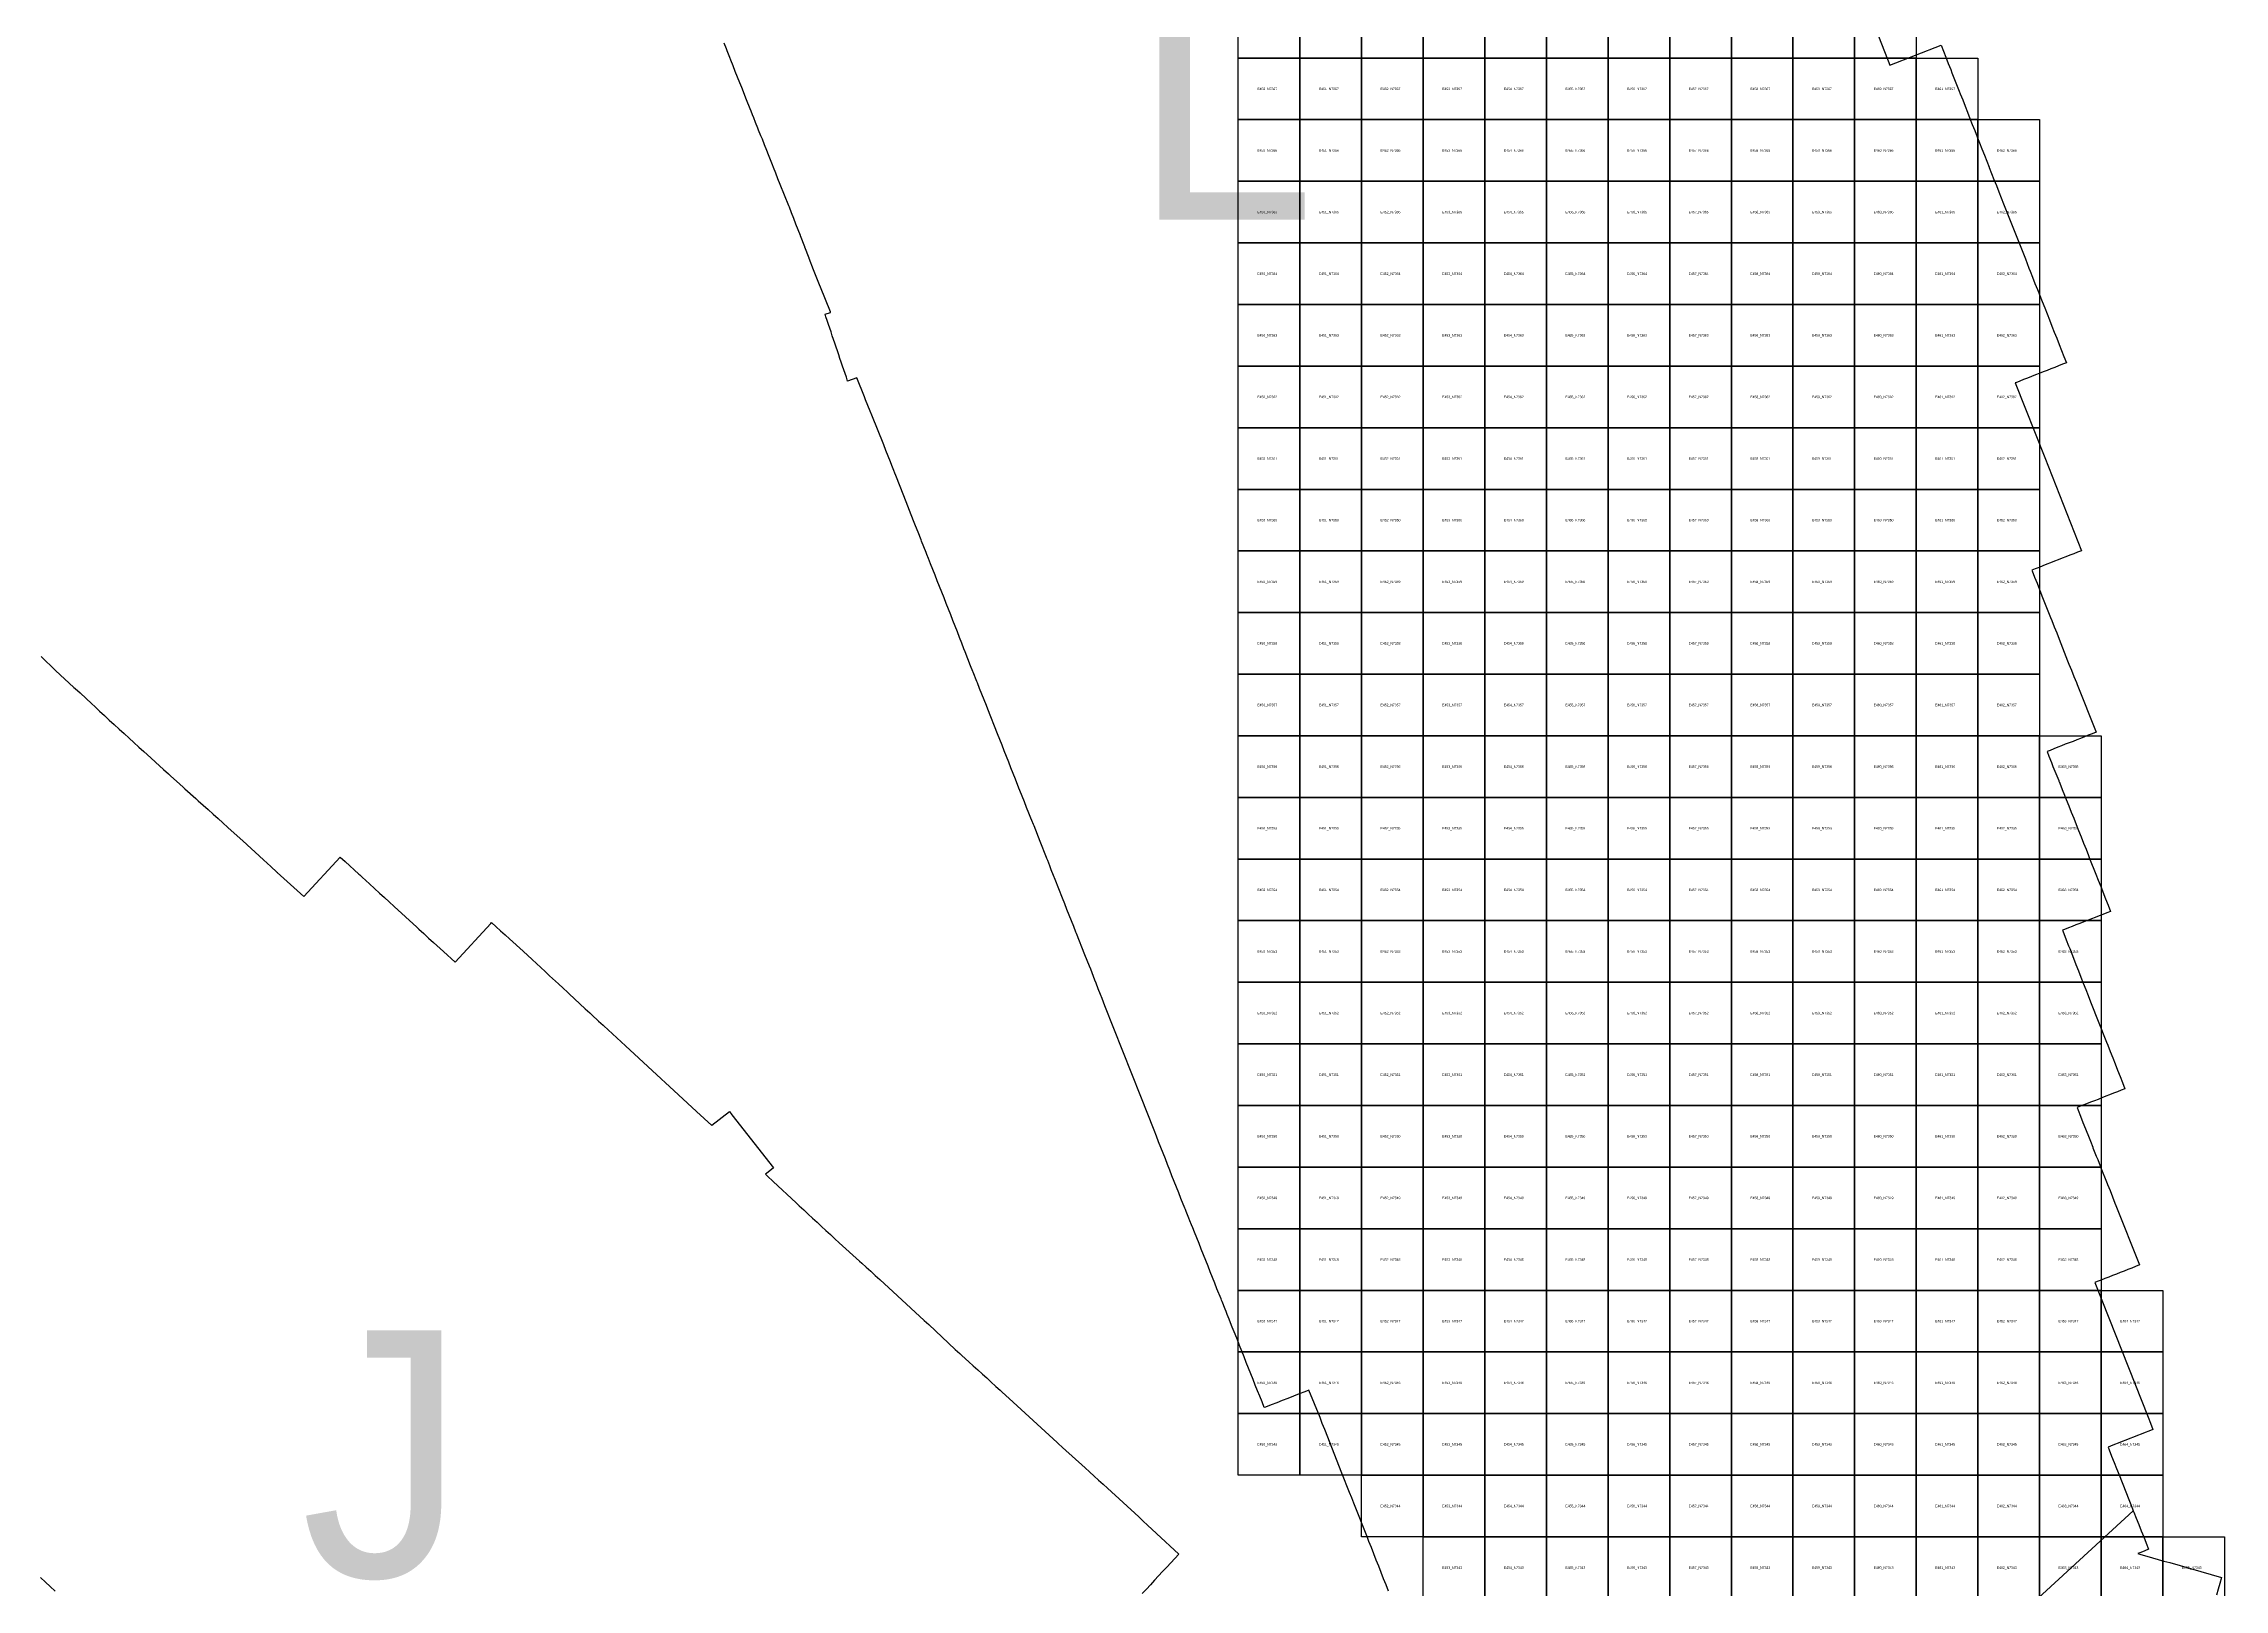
# Model space of a CAD drawing. Extents: x 325010 to 598009, y 7224244 to 7546188.
# Drawn here: x 430615 to 466000, y 7343147 to 7368234 of the extents above; entities that cross this region are included whole.
import ezdxf

# ---------------------------------------------------------------- set-up
doc = ezdxf.new("R2010")
doc.units = 0
for name, color, linetype in [('I', 7, 'Continuous'), ('J', 7, 'Continuous'), ('L', 7, 'Continuous'), ('Limpopo_1', 7, 'Continuous')]:
    doc.layers.add(name, color=color, linetype=linetype)

msp = doc.modelspace()

# ---------------------------------------------------------------- linework, layer by layer
for points in [[(450000, 7368000), (450000, 7369000), (451000, 7369000), (451000, 7368000)], [(450000, 7367000), (450000, 7368000), (451000, 7368000), (451000, 7367000)], [(450000, 7366000), (450000, 7367000), (451000, 7367000), (451000, 7366000)], [(450000, 7365000), (450000, 7366000), (451000, 7366000), (451000, 7365000)], [(450000, 7364000), (450000, 7365000), (451000, 7365000), (451000, 7364000)], [(450000, 7363000), (450000, 7364000), (451000, 7364000), (451000, 7363000)], [(450000, 7362000), (450000, 7363000), (451000, 7363000), (451000, 7362000)], [(450000, 7361000), (450000, 7362000), (451000, 7362000), (451000, 7361000)], [(450000, 7360000), (450000, 7361000), (451000, 7361000), (451000, 7360000)], [(450000, 7359000), (450000, 7360000), (451000, 7360000), (451000, 7359000)], [(450000, 7358000), (450000, 7359000), (451000, 7359000), (451000, 7358000)], [(450000, 7357000), (450000, 7358000), (451000, 7358000), (451000, 7357000)], [(450000, 7356000), (450000, 7357000), (451000, 7357000), (451000, 7356000)], [(450000, 7355000), (450000, 7356000), (451000, 7356000), (451000, 7355000)], [(450000, 7354000), (450000, 7355000), (451000, 7355000), (451000, 7354000)], [(450000, 7353000), (450000, 7354000), (451000, 7354000), (451000, 7353000)], [(450000, 7352000), (450000, 7353000), (451000, 7353000), (451000, 7352000)], [(450000, 7351000), (450000, 7352000), (451000, 7352000), (451000, 7351000)], [(450000, 7350000), (450000, 7351000), (451000, 7351000), (451000, 7350000)], [(450000, 7349000), (450000, 7350000), (451000, 7350000), (451000, 7349000)], [(450000, 7348000), (450000, 7349000), (451000, 7349000), (451000, 7348000)], [(450000, 7347000), (450000, 7348000), (451000, 7348000), (451000, 7347000)], [(450000, 7346000), (450000, 7347000), (451000, 7347000), (451000, 7346000)], [(450000, 7345000), (450000, 7346000), (451000, 7346000), (451000, 7345000)]]:
    msp.add_lwpolyline(points, close=True)
at = {"layer": 'I'}
msp.add_lwpolyline([(461709, 7341836), (464522, 7344424), (464531, 7344402), (464571, 7344301), (464611, 7344200), (464651, 7344099), (464691, 7343998), (464730, 7343898), (464770, 7343797), (464708, 7343772), (464645, 7343748), (464593, 7343727), (464646, 7343712), (464740, 7343685), (464833, 7343658), (464926, 7343631), (465019, 7343605), (465114, 7343581), (465952, 7343338), (465925, 7343243), (465897, 7343148), (465870, 7343053)], dxfattribs=at)
at = {"layer": 'J'}
for points in [[(430573, 7358285), (430807, 7358060), (431106, 7357786), (431126, 7357768), (431206, 7357695), (431396, 7357518), (431444, 7357474), (431523, 7357401), (431602, 7357327), (431681, 7357253), (431761, 7357181), (431841, 7357108), (431921, 7357035), (432001, 7356963), (432081, 7356890), (432161, 7356817), (432241, 7356745), (432295, 7356695), (432561, 7356453), (432641, 7356381), (432676, 7356350), (432825, 7356215), (432882, 7356164), (432907, 7356141), (433086, 7355980), (433123, 7355947), (433203, 7355875), (433284, 7355802), (433364, 7355730), (433445, 7355658), (433525, 7355585), (433605, 7355513), (433609, 7355509), (433846, 7355295), (434181, 7354989), (434245, 7354931), (434303, 7354877), (434401, 7354788), (434404, 7354785), (434407, 7354783), (434836, 7354391), (435426, 7355033), (435506, 7354960), (435730, 7354754), (435745, 7354741), (435782, 7354706), (435841, 7354652), (435905, 7354595), (435984, 7354522), (436064, 7354448), (436144, 7354376), (436224, 7354303), (436304, 7354230), (436669, 7353895), (436703, 7353864), (436782, 7353791), (436862, 7353718), (436941, 7353645), (437102, 7353500), (437292, 7353325), (437869, 7353952), (437884, 7353969), (437957, 7353902), (438030, 7353836), (438103, 7353770), (438174, 7353705), (438394, 7353506), (438540, 7353372), (438611, 7353306), (438683, 7353240), (438755, 7353173), (438826, 7353107), (438972, 7352972), (439044, 7352905), (439116, 7352838), (439144, 7352811), (439403, 7352569), (439476, 7352503), (439512, 7352470), (439621, 7352371), (439693, 7352304), (439707, 7352291), (440055, 7351971), (440637, 7351432), (440705, 7351370), (440772, 7351307), (441210, 7350902), (441455, 7350678), (441459, 7350681), (441742, 7350902), (441783, 7350851), (442459, 7349987), (442374, 7349920), (442328, 7349883), (442372, 7349842), (442444, 7349775), (442453, 7349767), (442826, 7349419), (442876, 7349373), (442948, 7349306), (443020, 7349239), (443092, 7349172), (443164, 7349105), (443236, 7349038), (443309, 7348972), (443381, 7348905), (443453, 7348838), (443525, 7348771), (443854, 7348473), (443889, 7348441), (443962, 7348375), (444035, 7348309), (444108, 7348243), (444181, 7348177), (444471, 7347912), (444905, 7347512), (444976, 7347444), (445408, 7347042), (445481, 7346975), (445516, 7346943), (445629, 7346840), (445699, 7346777), (445771, 7346711), (445842, 7346646), (445848, 7346640), (445917, 7346578), (445989, 7346512), (446060, 7346447), (446065, 7346442), (446135, 7346379), (446170, 7346347), (446280, 7346247), (447063, 7345528), (447077, 7345515), (447149, 7345449), (447514, 7345118), (447587, 7345053), (447659, 7344986), (447732, 7344920), (447805, 7344854), (447878, 7344789), (448384, 7344322), (448456, 7344255), (448528, 7344187), (448673, 7344055), (449033, 7343721), (448968, 7343650), (448903, 7343579), (448838, 7343508), (448772, 7343437), (448706, 7343365), (448641, 7343294), (448574, 7343222), (448508, 7343150), (448442, 7343078)], [(430802, 7343119), (430722, 7343192), (430643, 7343265), (430563, 7343338)]]:
    msp.add_lwpolyline(points, dxfattribs=at)
at = {"layer": 'L'}
for points in [[(452438, 7343119), (452398, 7343220), (452358, 7343320), (452318, 7343421), (452278, 7343522), (452239, 7343623), (452199, 7343724), (452159, 7343824), (452119, 7343925), (452094, 7343989), (451874, 7344546), (451840, 7344631), (451805, 7344721), (451681, 7345034), (451404, 7345740), (451362, 7345840), (451326, 7345934), (451147, 7346382), (451077, 7346354), (450986, 7346318), (450895, 7346283), (450804, 7346247), (450713, 7346211), (450623, 7346175), (450532, 7346140), (450442, 7346104), (450422, 7346096), (450385, 7346188), (450349, 7346280), (450312, 7346371), (450276, 7346463), (450240, 7346555), (450203, 7346647), (450167, 7346739), (450130, 7346831), (450094, 7346923), (450058, 7347015), (450021, 7347107), (449985, 7347198), (449948, 7347290), (449918, 7347364), (449903, 7347404), (449874, 7347474), (449852, 7347530), (449820, 7347610), (449801, 7347657), (449786, 7347695), (449737, 7347817), (449728, 7347841), (449720, 7347860), (449654, 7348024), (449618, 7348116), (449581, 7348208), (449545, 7348300), (449509, 7348392), (449472, 7348484), (449436, 7348575), (449400, 7348667), (449363, 7348759), (449327, 7348851), (449290, 7348943), (449262, 7349012), (449241, 7349064), (449216, 7349126), (449198, 7349173), (449156, 7349278), (449143, 7349310), (449134, 7349333), (449070, 7349493), (449033, 7349585), (448997, 7349677), (448960, 7349769), (448924, 7349861), (448888, 7349953), (448852, 7350045), (448817, 7350137), (448780, 7350229), (448744, 7350321), (448707, 7350413), (448672, 7350505), (448636, 7350597), (448417, 7351148), (447836, 7352619), (447790, 7352737), (447764, 7352803), (447728, 7352895), (447692, 7352987), (447673, 7353036), (447605, 7353210), (447584, 7353263), (447548, 7353355), (447512, 7353447), (447376, 7353791), (447366, 7353815), (447330, 7353907), (447293, 7353998), (447257, 7354090), (447220, 7354182), (447184, 7354274), (447147, 7354366), (447028, 7354670), (447002, 7354734), (446966, 7354825), (446940, 7354892), (446907, 7354976), (446894, 7355009), (446888, 7355024), (446785, 7355285), (446685, 7355537), (446675, 7355561), (446650, 7355625), (446635, 7355663), (446602, 7355744), (446565, 7355836), (446529, 7355928), (446492, 7356020), (446456, 7356112), (446440, 7356151), (446383, 7356295), (446347, 7356387), (446311, 7356480), (446276, 7356572), (446239, 7356664), (446203, 7356755), (446167, 7356847), (446130, 7356939), (446094, 7357031), (445936, 7357431), (445912, 7357491), (445875, 7357582), (445839, 7357674), (445803, 7357766), (445766, 7357858), (445758, 7357880), (445697, 7358033), (445693, 7358042), (445657, 7358134), (445568, 7358363), (445549, 7358410), (445513, 7358502), (445477, 7358594), (445441, 7358686), (445405, 7358778), (445369, 7358870), (445334, 7358962), (445298, 7359054), (445261, 7359146), (445225, 7359238), (445189, 7359330), (445152, 7359422), (445116, 7359514), (445079, 7359606), (445043, 7359698), (445007, 7359790), (444973, 7359875), (444948, 7359940), (444935, 7359974), (444898, 7360065), (444862, 7360157), (444852, 7360181), (444803, 7360305), (444789, 7360341), (444753, 7360433), (444732, 7360487), (444571, 7360893), (444442, 7361223), (444427, 7361261), (444408, 7361308), (444377, 7361388), (444355, 7361445), (444318, 7361537), (444282, 7361629), (444247, 7361721), (444054, 7362202), (444027, 7362271), (443990, 7362363), (443953, 7362455), (443934, 7362503), (443812, 7362808), (443661, 7362758), (443640, 7362818), (443620, 7362880), (443599, 7362941), (443578, 7363001), (443558, 7363063), (443537, 7363124), (443516, 7363185), (443496, 7363247), (443475, 7363308), (443454, 7363370), (443433, 7363431), (443412, 7363493), (443392, 7363554), (443371, 7363616), (443350, 7363678), (443329, 7363740), (443308, 7363802), (443295, 7363841), (443385, 7363871), (443381, 7363883), (443220, 7364283), (443218, 7364290), (443216, 7364293), (443107, 7364565), (443037, 7364748), (443036, 7364749), (443036, 7364750), (442966, 7364932), (442965, 7364934), (442965, 7364935), (442895, 7365117), (442894, 7365118), (442858, 7365210), (442823, 7365303), (442787, 7365395), (442752, 7365487), (442715, 7365579), (442706, 7365602), (442568, 7365946), (442531, 7366037), (442495, 7366129), (442459, 7366221), (442441, 7366268), (442377, 7366428), (442350, 7366497), (442314, 7366589), (442277, 7366681), (442255, 7366736), (442216, 7366832), (442203, 7366864), (442166, 7366956), (442137, 7367030), (442118, 7367077), (442093, 7367139), (442078, 7367177), (442020, 7367323), (441942, 7367521), (441911, 7367599), (441875, 7367691), (441838, 7367783), (441802, 7367875), (441767, 7367967), (441750, 7368009), (441708, 7368118), (441694, 7368151), (441658, 7368243)], [(460387, 7368357), (460534, 7367979), (460544, 7367954), (460571, 7367884), (461402, 7368211), (461441, 7368112), (461480, 7368013), (461520, 7367914), (461559, 7367815), (461579, 7367762), (461698, 7367460), (461715, 7367418), (461754, 7367319), (461793, 7367219), (461832, 7367120), (461871, 7367021), (461910, 7366922), (461949, 7366823), (461988, 7366723), (462027, 7366624), (462066, 7366525), (462105, 7366426), (462144, 7366327), (462183, 7366228), (462185, 7366222), (462222, 7366128), (462261, 7366029), (462300, 7365930), (462339, 7365831), (462378, 7365731), (462417, 7365632), (462771, 7364740), (462829, 7364591), (462849, 7364542), (462887, 7364442), (462927, 7364343), (462966, 7364244), (463005, 7364145), (463044, 7364046), (463084, 7363947), (463122, 7363847), (463162, 7363749), (463201, 7363649), (463240, 7363550), (463279, 7363451), (463319, 7363352), (463358, 7363253), (463397, 7363154), (463436, 7363054), (463373, 7363030), (463310, 7363005), (463247, 7362980), (463184, 7362955), (463122, 7362930), (463059, 7362906), (462996, 7362881), (462933, 7362856), (462870, 7362831), (462806, 7362806), (462743, 7362781), (462679, 7362756), (462616, 7362731), (462607, 7362728), (463087, 7361515), (463680, 7360004), (463617, 7359980), (463555, 7359955), (463492, 7359931), (463430, 7359906), (463367, 7359881), (463305, 7359857), (463242, 7359832), (463180, 7359808), (463117, 7359783), (463055, 7359758), (462992, 7359734), (462930, 7359709), (462877, 7359688), (462882, 7359677), (462920, 7359576), (462921, 7359574), (462961, 7359475), (463000, 7359374), (463039, 7359273), (463179, 7358920), (463199, 7358870), (463239, 7358770), (463279, 7358669), (463319, 7358568), (463457, 7358217), (463478, 7358165), (463518, 7358065), (463558, 7357964), (463598, 7357863), (463610, 7357832), (463917, 7357057), (463854, 7357033), (463792, 7357008), (463730, 7356984), (463668, 7356959), (463606, 7356935), (463544, 7356910), (463482, 7356886), (463419, 7356862), (463357, 7356837), (463295, 7356813), (463233, 7356788), (463171, 7356764), (463124, 7356745), (463154, 7356669), (463194, 7356568), (463219, 7356504), (463312, 7356272), (463314, 7356266), (463317, 7356258), (463379, 7356102), (463394, 7356065), (463435, 7355964), (463475, 7355864), (463515, 7355763), (463555, 7355662), (463595, 7355562), (463635, 7355461), (463675, 7355360), (463715, 7355260), (463755, 7355159), (463794, 7355058), (463814, 7355010), (463914, 7354756), (463954, 7354655), (463993, 7354555), (464073, 7354352), (464112, 7354252), (464151, 7354151), (464090, 7354127), (464028, 7354102), (463966, 7354078), (463904, 7354053), (463842, 7354029), (463779, 7354004), (463717, 7353980), (463655, 7353955), (463592, 7353931), (463530, 7353906), (463468, 7353882), (463406, 7353857), (463372, 7353844), (463394, 7353790), (463434, 7353690), (463473, 7353589), (463490, 7353546), (463567, 7353350), (463592, 7353287), (463632, 7353186), (463672, 7353085), (463711, 7352984), (463751, 7352884), (463790, 7352783), (463830, 7352682), (464088, 7352029), (464109, 7351977), (464148, 7351876), (464188, 7351776), (464228, 7351675), (464268, 7351574), (464308, 7351473), (464347, 7351373), (464387, 7351272), (464325, 7351247), (464263, 7351223), (464201, 7351198), (464138, 7351174), (464076, 7351149), (464014, 7351125), (463952, 7351100), (463890, 7351076), (463827, 7351052), (463765, 7351027), (463703, 7351003), (463641, 7350978), (463609, 7350966), (463625, 7350926), (463665, 7350826), (463705, 7350725), (463745, 7350624), (463746, 7350621), (463804, 7350476), (463825, 7350423), (463865, 7350323), (463868, 7350313), (463922, 7350178), (463945, 7350122), (463985, 7350021), (463986, 7350017), (464099, 7349733), (464104, 7349719), (464145, 7349619), (464184, 7349518), (464224, 7349417), (464241, 7349375), (464624, 7348412), (464560, 7348387), (464498, 7348362), (464436, 7348338), (464373, 7348313), (464311, 7348289), (464248, 7348264), (464186, 7348239), (464123, 7348215), (464061, 7348190), (463998, 7348166), (463936, 7348141), (463897, 7348126), (464124, 7347553), (464761, 7345943), (464800, 7345842), (464839, 7345741), (464776, 7345716), (464714, 7345692), (464651, 7345667), (464589, 7345643), (464527, 7345618), (464465, 7345594), (464402, 7345569), (464340, 7345545), (464278, 7345520), (464216, 7345496), (464154, 7345471), (464113, 7345455), (464131, 7345409), (464171, 7345308), (464212, 7345208), (464251, 7345107), (464292, 7345006), (464510, 7344455), (464522, 7344424), (461709, 7341836)]]:
    msp.add_lwpolyline(points, dxfattribs=at)
at = {"layer": 'Limpopo_1'}
for points in [[(451000, 7368000), (451000, 7369000), (452000, 7369000), (452000, 7368000)], [(452000, 7368000), (452000, 7369000), (453000, 7369000), (453000, 7368000)], [(453000, 7368000), (453000, 7369000), (454000, 7369000), (454000, 7368000)], [(454000, 7368000), (454000, 7369000), (455000, 7369000), (455000, 7368000)], [(455000, 7368000), (455000, 7369000), (456000, 7369000), (456000, 7368000)], [(456000, 7368000), (456000, 7369000), (457000, 7369000), (457000, 7368000)], [(457000, 7368000), (457000, 7369000), (458000, 7369000), (458000, 7368000)], [(458000, 7368000), (458000, 7369000), (459000, 7369000), (459000, 7368000)], [(459000, 7368000), (459000, 7369000), (460000, 7369000), (460000, 7368000)], [(460000, 7368000), (460000, 7369000), (461000, 7369000), (461000, 7368000)], [(451000, 7367000), (451000, 7368000), (452000, 7368000), (452000, 7367000)], [(452000, 7367000), (452000, 7368000), (453000, 7368000), (453000, 7367000)], [(453000, 7367000), (453000, 7368000), (454000, 7368000), (454000, 7367000)], [(454000, 7367000), (454000, 7368000), (455000, 7368000), (455000, 7367000)], [(455000, 7367000), (455000, 7368000), (456000, 7368000), (456000, 7367000)], [(456000, 7367000), (456000, 7368000), (457000, 7368000), (457000, 7367000)], [(457000, 7367000), (457000, 7368000), (458000, 7368000), (458000, 7367000)], [(458000, 7367000), (458000, 7368000), (459000, 7368000), (459000, 7367000)], [(459000, 7367000), (459000, 7368000), (460000, 7368000), (460000, 7367000)], [(460000, 7367000), (460000, 7368000), (461000, 7368000), (461000, 7367000)], [(461000, 7367000), (461000, 7368000), (462000, 7368000), (462000, 7367000)], [(451000, 7366000), (451000, 7367000), (452000, 7367000), (452000, 7366000)], [(452000, 7366000), (452000, 7367000), (453000, 7367000), (453000, 7366000)], [(453000, 7366000), (453000, 7367000), (454000, 7367000), (454000, 7366000)], [(454000, 7366000), (454000, 7367000), (455000, 7367000), (455000, 7366000)], [(455000, 7366000), (455000, 7367000), (456000, 7367000), (456000, 7366000)], [(456000, 7366000), (456000, 7367000), (457000, 7367000), (457000, 7366000)], [(457000, 7366000), (457000, 7367000), (458000, 7367000), (458000, 7366000)], [(458000, 7366000), (458000, 7367000), (459000, 7367000), (459000, 7366000)], [(459000, 7366000), (459000, 7367000), (460000, 7367000), (460000, 7366000)], [(460000, 7366000), (460000, 7367000), (461000, 7367000), (461000, 7366000)], [(461000, 7366000), (461000, 7367000), (462000, 7367000), (462000, 7366000)], [(462000, 7366000), (462000, 7367000), (463000, 7367000), (463000, 7366000)], [(451000, 7365000), (451000, 7366000), (452000, 7366000), (452000, 7365000)], [(452000, 7365000), (452000, 7366000), (453000, 7366000), (453000, 7365000)], [(453000, 7365000), (453000, 7366000), (454000, 7366000), (454000, 7365000)], [(454000, 7365000), (454000, 7366000), (455000, 7366000), (455000, 7365000)], [(455000, 7365000), (455000, 7366000), (456000, 7366000), (456000, 7365000)], [(456000, 7365000), (456000, 7366000), (457000, 7366000), (457000, 7365000)], [(457000, 7365000), (457000, 7366000), (458000, 7366000), (458000, 7365000)], [(458000, 7365000), (458000, 7366000), (459000, 7366000), (459000, 7365000)], [(459000, 7365000), (459000, 7366000), (460000, 7366000), (460000, 7365000)], [(460000, 7365000), (460000, 7366000), (461000, 7366000), (461000, 7365000)], [(461000, 7365000), (461000, 7366000), (462000, 7366000), (462000, 7365000)], [(462000, 7365000), (462000, 7366000), (463000, 7366000), (463000, 7365000)], [(451000, 7364000), (451000, 7365000), (452000, 7365000), (452000, 7364000)], [(452000, 7364000), (452000, 7365000), (453000, 7365000), (453000, 7364000)], [(453000, 7364000), (453000, 7365000), (454000, 7365000), (454000, 7364000)], [(454000, 7364000), (454000, 7365000), (455000, 7365000), (455000, 7364000)], [(455000, 7364000), (455000, 7365000), (456000, 7365000), (456000, 7364000)], [(456000, 7364000), (456000, 7365000), (457000, 7365000), (457000, 7364000)], [(457000, 7364000), (457000, 7365000), (458000, 7365000), (458000, 7364000)], [(458000, 7364000), (458000, 7365000), (459000, 7365000), (459000, 7364000)], [(459000, 7364000), (459000, 7365000), (460000, 7365000), (460000, 7364000)], [(460000, 7364000), (460000, 7365000), (461000, 7365000), (461000, 7364000)], [(461000, 7364000), (461000, 7365000), (462000, 7365000), (462000, 7364000)], [(462000, 7364000), (462000, 7365000), (463000, 7365000), (463000, 7364000)], [(451000, 7363000), (451000, 7364000), (452000, 7364000), (452000, 7363000)], [(452000, 7363000), (452000, 7364000), (453000, 7364000), (453000, 7363000)], [(453000, 7363000), (453000, 7364000), (454000, 7364000), (454000, 7363000)], [(454000, 7363000), (454000, 7364000), (455000, 7364000), (455000, 7363000)], [(455000, 7363000), (455000, 7364000), (456000, 7364000), (456000, 7363000)], [(456000, 7363000), (456000, 7364000), (457000, 7364000), (457000, 7363000)], [(457000, 7363000), (457000, 7364000), (458000, 7364000), (458000, 7363000)], [(458000, 7363000), (458000, 7364000), (459000, 7364000), (459000, 7363000)], [(459000, 7363000), (459000, 7364000), (460000, 7364000), (460000, 7363000)], [(460000, 7363000), (460000, 7364000), (461000, 7364000), (461000, 7363000)], [(461000, 7363000), (461000, 7364000), (462000, 7364000), (462000, 7363000)], [(462000, 7363000), (462000, 7364000), (463000, 7364000), (463000, 7363000)], [(451000, 7362000), (451000, 7363000), (452000, 7363000), (452000, 7362000)], [(452000, 7362000), (452000, 7363000), (453000, 7363000), (453000, 7362000)], [(453000, 7362000), (453000, 7363000), (454000, 7363000), (454000, 7362000)], [(454000, 7362000), (454000, 7363000), (455000, 7363000), (455000, 7362000)], [(455000, 7362000), (455000, 7363000), (456000, 7363000), (456000, 7362000)], [(456000, 7362000), (456000, 7363000), (457000, 7363000), (457000, 7362000)], [(457000, 7362000), (457000, 7363000), (458000, 7363000), (458000, 7362000)], [(458000, 7362000), (458000, 7363000), (459000, 7363000), (459000, 7362000)], [(459000, 7362000), (459000, 7363000), (460000, 7363000), (460000, 7362000)], [(460000, 7362000), (460000, 7363000), (461000, 7363000), (461000, 7362000)], [(461000, 7362000), (461000, 7363000), (462000, 7363000), (462000, 7362000)], [(462000, 7362000), (462000, 7363000), (463000, 7363000), (463000, 7362000)], [(451000, 7361000), (451000, 7362000), (452000, 7362000), (452000, 7361000)], [(452000, 7361000), (452000, 7362000), (453000, 7362000), (453000, 7361000)], [(453000, 7361000), (453000, 7362000), (454000, 7362000), (454000, 7361000)], [(454000, 7361000), (454000, 7362000), (455000, 7362000), (455000, 7361000)], [(455000, 7361000), (455000, 7362000), (456000, 7362000), (456000, 7361000)], [(456000, 7361000), (456000, 7362000), (457000, 7362000), (457000, 7361000)], [(457000, 7361000), (457000, 7362000), (458000, 7362000), (458000, 7361000)], [(458000, 7361000), (458000, 7362000), (459000, 7362000), (459000, 7361000)], [(459000, 7361000), (459000, 7362000), (460000, 7362000), (460000, 7361000)], [(460000, 7361000), (460000, 7362000), (461000, 7362000), (461000, 7361000)], [(461000, 7361000), (461000, 7362000), (462000, 7362000), (462000, 7361000)], [(462000, 7361000), (462000, 7362000), (463000, 7362000), (463000, 7361000)], [(451000, 7360000), (451000, 7361000), (452000, 7361000), (452000, 7360000)], [(452000, 7360000), (452000, 7361000), (453000, 7361000), (453000, 7360000)], [(453000, 7360000), (453000, 7361000), (454000, 7361000), (454000, 7360000)], [(454000, 7360000), (454000, 7361000), (455000, 7361000), (455000, 7360000)], [(455000, 7360000), (455000, 7361000), (456000, 7361000), (456000, 7360000)], [(456000, 7360000), (456000, 7361000), (457000, 7361000), (457000, 7360000)], [(457000, 7360000), (457000, 7361000), (458000, 7361000), (458000, 7360000)], [(458000, 7360000), (458000, 7361000), (459000, 7361000), (459000, 7360000)], [(459000, 7360000), (459000, 7361000), (460000, 7361000), (460000, 7360000)], [(460000, 7360000), (460000, 7361000), (461000, 7361000), (461000, 7360000)], [(461000, 7360000), (461000, 7361000), (462000, 7361000), (462000, 7360000)], [(462000, 7360000), (462000, 7361000), (463000, 7361000), (463000, 7360000)], [(451000, 7359000), (451000, 7360000), (452000, 7360000), (452000, 7359000)], [(452000, 7359000), (452000, 7360000), (453000, 7360000), (453000, 7359000)], [(453000, 7359000), (453000, 7360000), (454000, 7360000), (454000, 7359000)], [(454000, 7359000), (454000, 7360000), (455000, 7360000), (455000, 7359000)], [(455000, 7359000), (455000, 7360000), (456000, 7360000), (456000, 7359000)], [(456000, 7359000), (456000, 7360000), (457000, 7360000), (457000, 7359000)], [(457000, 7359000), (457000, 7360000), (458000, 7360000), (458000, 7359000)], [(458000, 7359000), (458000, 7360000), (459000, 7360000), (459000, 7359000)], [(459000, 7359000), (459000, 7360000), (460000, 7360000), (460000, 7359000)], [(460000, 7359000), (460000, 7360000), (461000, 7360000), (461000, 7359000)], [(461000, 7359000), (461000, 7360000), (462000, 7360000), (462000, 7359000)], [(462000, 7359000), (462000, 7360000), (463000, 7360000), (463000, 7359000)], [(451000, 7358000), (451000, 7359000), (452000, 7359000), (452000, 7358000)], [(452000, 7358000), (452000, 7359000), (453000, 7359000), (453000, 7358000)], [(453000, 7358000), (453000, 7359000), (454000, 7359000), (454000, 7358000)], [(454000, 7358000), (454000, 7359000), (455000, 7359000), (455000, 7358000)], [(455000, 7358000), (455000, 7359000), (456000, 7359000), (456000, 7358000)], [(456000, 7358000), (456000, 7359000), (457000, 7359000), (457000, 7358000)], [(457000, 7358000), (457000, 7359000), (458000, 7359000), (458000, 7358000)], [(458000, 7358000), (458000, 7359000), (459000, 7359000), (459000, 7358000)], [(459000, 7358000), (459000, 7359000), (460000, 7359000), (460000, 7358000)], [(460000, 7358000), (460000, 7359000), (461000, 7359000), (461000, 7358000)], [(461000, 7358000), (461000, 7359000), (462000, 7359000), (462000, 7358000)], [(462000, 7358000), (462000, 7359000), (463000, 7359000), (463000, 7358000)], [(451000, 7357000), (451000, 7358000), (452000, 7358000), (452000, 7357000)], [(452000, 7357000), (452000, 7358000), (453000, 7358000), (453000, 7357000)], [(453000, 7357000), (453000, 7358000), (454000, 7358000), (454000, 7357000)], [(454000, 7357000), (454000, 7358000), (455000, 7358000), (455000, 7357000)], [(455000, 7357000), (455000, 7358000), (456000, 7358000), (456000, 7357000)], [(456000, 7357000), (456000, 7358000), (457000, 7358000), (457000, 7357000)], [(457000, 7357000), (457000, 7358000), (458000, 7358000), (458000, 7357000)], [(458000, 7357000), (458000, 7358000), (459000, 7358000), (459000, 7357000)], [(459000, 7357000), (459000, 7358000), (460000, 7358000), (460000, 7357000)], [(460000, 7357000), (460000, 7358000), (461000, 7358000), (461000, 7357000)], [(461000, 7357000), (461000, 7358000), (462000, 7358000), (462000, 7357000)], [(462000, 7357000), (462000, 7358000), (463000, 7358000), (463000, 7357000)], [(451000, 7356000), (451000, 7357000), (452000, 7357000), (452000, 7356000)], [(452000, 7356000), (452000, 7357000), (453000, 7357000), (453000, 7356000)], [(453000, 7356000), (453000, 7357000), (454000, 7357000), (454000, 7356000)], [(454000, 7356000), (454000, 7357000), (455000, 7357000), (455000, 7356000)], [(455000, 7356000), (455000, 7357000), (456000, 7357000), (456000, 7356000)], [(456000, 7356000), (456000, 7357000), (457000, 7357000), (457000, 7356000)], [(457000, 7356000), (457000, 7357000), (458000, 7357000), (458000, 7356000)], [(458000, 7356000), (458000, 7357000), (459000, 7357000), (459000, 7356000)], [(459000, 7356000), (459000, 7357000), (460000, 7357000), (460000, 7356000)], [(460000, 7356000), (460000, 7357000), (461000, 7357000), (461000, 7356000)], [(461000, 7356000), (461000, 7357000), (462000, 7357000), (462000, 7356000)], [(462000, 7356000), (462000, 7357000), (463000, 7357000), (463000, 7356000)], [(463000, 7356000), (463000, 7357000), (464000, 7357000), (464000, 7356000)], [(451000, 7355000), (451000, 7356000), (452000, 7356000), (452000, 7355000)], [(452000, 7355000), (452000, 7356000), (453000, 7356000), (453000, 7355000)], [(453000, 7355000), (453000, 7356000), (454000, 7356000), (454000, 7355000)], [(454000, 7355000), (454000, 7356000), (455000, 7356000), (455000, 7355000)], [(455000, 7355000), (455000, 7356000), (456000, 7356000), (456000, 7355000)], [(456000, 7355000), (456000, 7356000), (457000, 7356000), (457000, 7355000)], [(457000, 7355000), (457000, 7356000), (458000, 7356000), (458000, 7355000)], [(458000, 7355000), (458000, 7356000), (459000, 7356000), (459000, 7355000)], [(459000, 7355000), (459000, 7356000), (460000, 7356000), (460000, 7355000)], [(460000, 7355000), (460000, 7356000), (461000, 7356000), (461000, 7355000)], [(461000, 7355000), (461000, 7356000), (462000, 7356000), (462000, 7355000)], [(462000, 7355000), (462000, 7356000), (463000, 7356000), (463000, 7355000)], [(463000, 7355000), (463000, 7356000), (464000, 7356000), (464000, 7355000)], [(451000, 7354000), (451000, 7355000), (452000, 7355000), (452000, 7354000)], [(452000, 7354000), (452000, 7355000), (453000, 7355000), (453000, 7354000)], [(453000, 7354000), (453000, 7355000), (454000, 7355000), (454000, 7354000)], [(454000, 7354000), (454000, 7355000), (455000, 7355000), (455000, 7354000)], [(455000, 7354000), (455000, 7355000), (456000, 7355000), (456000, 7354000)], [(456000, 7354000), (456000, 7355000), (457000, 7355000), (457000, 7354000)], [(457000, 7354000), (457000, 7355000), (458000, 7355000), (458000, 7354000)], [(458000, 7354000), (458000, 7355000), (459000, 7355000), (459000, 7354000)], [(459000, 7354000), (459000, 7355000), (460000, 7355000), (460000, 7354000)], [(460000, 7354000), (460000, 7355000), (461000, 7355000), (461000, 7354000)], [(461000, 7354000), (461000, 7355000), (462000, 7355000), (462000, 7354000)], [(462000, 7354000), (462000, 7355000), (463000, 7355000), (463000, 7354000)], [(463000, 7354000), (463000, 7355000), (464000, 7355000), (464000, 7354000)], [(451000, 7353000), (451000, 7354000), (452000, 7354000), (452000, 7353000)], [(452000, 7353000), (452000, 7354000), (453000, 7354000), (453000, 7353000)], [(453000, 7353000), (453000, 7354000), (454000, 7354000), (454000, 7353000)], [(454000, 7353000), (454000, 7354000), (455000, 7354000), (455000, 7353000)], [(455000, 7353000), (455000, 7354000), (456000, 7354000), (456000, 7353000)], [(456000, 7353000), (456000, 7354000), (457000, 7354000), (457000, 7353000)], [(457000, 7353000), (457000, 7354000), (458000, 7354000), (458000, 7353000)], [(458000, 7353000), (458000, 7354000), (459000, 7354000), (459000, 7353000)], [(459000, 7353000), (459000, 7354000), (460000, 7354000), (460000, 7353000)], [(460000, 7353000), (460000, 7354000), (461000, 7354000), (461000, 7353000)], [(461000, 7353000), (461000, 7354000), (462000, 7354000), (462000, 7353000)], [(462000, 7353000), (462000, 7354000), (463000, 7354000), (463000, 7353000)], [(463000, 7353000), (463000, 7354000), (464000, 7354000), (464000, 7353000)], [(451000, 7352000), (451000, 7353000), (452000, 7353000), (452000, 7352000)], [(452000, 7352000), (452000, 7353000), (453000, 7353000), (453000, 7352000)], [(453000, 7352000), (453000, 7353000), (454000, 7353000), (454000, 7352000)], [(454000, 7352000), (454000, 7353000), (455000, 7353000), (455000, 7352000)], [(455000, 7352000), (455000, 7353000), (456000, 7353000), (456000, 7352000)], [(456000, 7352000), (456000, 7353000), (457000, 7353000), (457000, 7352000)], [(457000, 7352000), (457000, 7353000), (458000, 7353000), (458000, 7352000)], [(458000, 7352000), (458000, 7353000), (459000, 7353000), (459000, 7352000)], [(459000, 7352000), (459000, 7353000), (460000, 7353000), (460000, 7352000)], [(460000, 7352000), (460000, 7353000), (461000, 7353000), (461000, 7352000)], [(461000, 7352000), (461000, 7353000), (462000, 7353000), (462000, 7352000)], [(462000, 7352000), (462000, 7353000), (463000, 7353000), (463000, 7352000)], [(463000, 7352000), (463000, 7353000), (464000, 7353000), (464000, 7352000)], [(451000, 7351000), (451000, 7352000), (452000, 7352000), (452000, 7351000)], [(452000, 7351000), (452000, 7352000), (453000, 7352000), (453000, 7351000)], [(453000, 7351000), (453000, 7352000), (454000, 7352000), (454000, 7351000)], [(454000, 7351000), (454000, 7352000), (455000, 7352000), (455000, 7351000)], [(455000, 7351000), (455000, 7352000), (456000, 7352000), (456000, 7351000)], [(456000, 7351000), (456000, 7352000), (457000, 7352000), (457000, 7351000)], [(457000, 7351000), (457000, 7352000), (458000, 7352000), (458000, 7351000)], [(458000, 7351000), (458000, 7352000), (459000, 7352000), (459000, 7351000)], [(459000, 7351000), (459000, 7352000), (460000, 7352000), (460000, 7351000)], [(460000, 7351000), (460000, 7352000), (461000, 7352000), (461000, 7351000)], [(461000, 7351000), (461000, 7352000), (462000, 7352000), (462000, 7351000)], [(462000, 7351000), (462000, 7352000), (463000, 7352000), (463000, 7351000)], [(463000, 7351000), (463000, 7352000), (464000, 7352000), (464000, 7351000)], [(451000, 7350000), (451000, 7351000), (452000, 7351000), (452000, 7350000)], [(452000, 7350000), (452000, 7351000), (453000, 7351000), (453000, 7350000)], [(453000, 7350000), (453000, 7351000), (454000, 7351000), (454000, 7350000)], [(454000, 7350000), (454000, 7351000), (455000, 7351000), (455000, 7350000)], [(455000, 7350000), (455000, 7351000), (456000, 7351000), (456000, 7350000)], [(456000, 7350000), (456000, 7351000), (457000, 7351000), (457000, 7350000)], [(457000, 7350000), (457000, 7351000), (458000, 7351000), (458000, 7350000)], [(458000, 7350000), (458000, 7351000), (459000, 7351000), (459000, 7350000)], [(459000, 7350000), (459000, 7351000), (460000, 7351000), (460000, 7350000)], [(460000, 7350000), (460000, 7351000), (461000, 7351000), (461000, 7350000)], [(461000, 7350000), (461000, 7351000), (462000, 7351000), (462000, 7350000)], [(462000, 7350000), (462000, 7351000), (463000, 7351000), (463000, 7350000)], [(463000, 7350000), (463000, 7351000), (464000, 7351000), (464000, 7350000)], [(451000, 7349000), (451000, 7350000), (452000, 7350000), (452000, 7349000)], [(452000, 7349000), (452000, 7350000), (453000, 7350000), (453000, 7349000)], [(453000, 7349000), (453000, 7350000), (454000, 7350000), (454000, 7349000)], [(454000, 7349000), (454000, 7350000), (455000, 7350000), (455000, 7349000)], [(455000, 7349000), (455000, 7350000), (456000, 7350000), (456000, 7349000)], [(456000, 7349000), (456000, 7350000), (457000, 7350000), (457000, 7349000)], [(457000, 7349000), (457000, 7350000), (458000, 7350000), (458000, 7349000)], [(458000, 7349000), (458000, 7350000), (459000, 7350000), (459000, 7349000)], [(459000, 7349000), (459000, 7350000), (460000, 7350000), (460000, 7349000)], [(460000, 7349000), (460000, 7350000), (461000, 7350000), (461000, 7349000)], [(461000, 7349000), (461000, 7350000), (462000, 7350000), (462000, 7349000)], [(462000, 7349000), (462000, 7350000), (463000, 7350000), (463000, 7349000)], [(463000, 7349000), (463000, 7350000), (464000, 7350000), (464000, 7349000)], [(451000, 7348000), (451000, 7349000), (452000, 7349000), (452000, 7348000)], [(452000, 7348000), (452000, 7349000), (453000, 7349000), (453000, 7348000)], [(453000, 7348000), (453000, 7349000), (454000, 7349000), (454000, 7348000)], [(454000, 7348000), (454000, 7349000), (455000, 7349000), (455000, 7348000)], [(455000, 7348000), (455000, 7349000), (456000, 7349000), (456000, 7348000)], [(456000, 7348000), (456000, 7349000), (457000, 7349000), (457000, 7348000)], [(457000, 7348000), (457000, 7349000), (458000, 7349000), (458000, 7348000)], [(458000, 7348000), (458000, 7349000), (459000, 7349000), (459000, 7348000)], [(459000, 7348000), (459000, 7349000), (460000, 7349000), (460000, 7348000)], [(460000, 7348000), (460000, 7349000), (461000, 7349000), (461000, 7348000)], [(461000, 7348000), (461000, 7349000), (462000, 7349000), (462000, 7348000)], [(462000, 7348000), (462000, 7349000), (463000, 7349000), (463000, 7348000)], [(463000, 7348000), (463000, 7349000), (464000, 7349000), (464000, 7348000)], [(451000, 7347000), (451000, 7348000), (452000, 7348000), (452000, 7347000)], [(452000, 7347000), (452000, 7348000), (453000, 7348000), (453000, 7347000)], [(453000, 7347000), (453000, 7348000), (454000, 7348000), (454000, 7347000)], [(454000, 7347000), (454000, 7348000), (455000, 7348000), (455000, 7347000)], [(455000, 7347000), (455000, 7348000), (456000, 7348000), (456000, 7347000)], [(456000, 7347000), (456000, 7348000), (457000, 7348000), (457000, 7347000)], [(457000, 7347000), (457000, 7348000), (458000, 7348000), (458000, 7347000)], [(458000, 7347000), (458000, 7348000), (459000, 7348000), (459000, 7347000)], [(459000, 7347000), (459000, 7348000), (460000, 7348000), (460000, 7347000)], [(460000, 7347000), (460000, 7348000), (461000, 7348000), (461000, 7347000)], [(461000, 7347000), (461000, 7348000), (462000, 7348000), (462000, 7347000)], [(462000, 7347000), (462000, 7348000), (463000, 7348000), (463000, 7347000)], [(463000, 7347000), (463000, 7348000), (464000, 7348000), (464000, 7347000)], [(464000, 7347000), (464000, 7348000), (465000, 7348000), (465000, 7347000)], [(451000, 7346000), (451000, 7347000), (452000, 7347000), (452000, 7346000)], [(452000, 7346000), (452000, 7347000), (453000, 7347000), (453000, 7346000)], [(453000, 7346000), (453000, 7347000), (454000, 7347000), (454000, 7346000)], [(454000, 7346000), (454000, 7347000), (455000, 7347000), (455000, 7346000)], [(455000, 7346000), (455000, 7347000), (456000, 7347000), (456000, 7346000)], [(456000, 7346000), (456000, 7347000), (457000, 7347000), (457000, 7346000)], [(457000, 7346000), (457000, 7347000), (458000, 7347000), (458000, 7346000)], [(458000, 7346000), (458000, 7347000), (459000, 7347000), (459000, 7346000)], [(459000, 7346000), (459000, 7347000), (460000, 7347000), (460000, 7346000)], [(460000, 7346000), (460000, 7347000), (461000, 7347000), (461000, 7346000)], [(461000, 7346000), (461000, 7347000), (462000, 7347000), (462000, 7346000)], [(462000, 7346000), (462000, 7347000), (463000, 7347000), (463000, 7346000)], [(463000, 7346000), (463000, 7347000), (464000, 7347000), (464000, 7346000)], [(464000, 7346000), (464000, 7347000), (465000, 7347000), (465000, 7346000)], [(451000, 7345000), (451000, 7346000), (452000, 7346000), (452000, 7345000)], [(452000, 7345000), (452000, 7346000), (453000, 7346000), (453000, 7345000)], [(453000, 7345000), (453000, 7346000), (454000, 7346000), (454000, 7345000)], [(454000, 7345000), (454000, 7346000), (455000, 7346000), (455000, 7345000)], [(455000, 7345000), (455000, 7346000), (456000, 7346000), (456000, 7345000)], [(456000, 7345000), (456000, 7346000), (457000, 7346000), (457000, 7345000)], [(457000, 7345000), (457000, 7346000), (458000, 7346000), (458000, 7345000)], [(458000, 7345000), (458000, 7346000), (459000, 7346000), (459000, 7345000)], [(459000, 7345000), (459000, 7346000), (460000, 7346000), (460000, 7345000)], [(460000, 7345000), (460000, 7346000), (461000, 7346000), (461000, 7345000)], [(461000, 7345000), (461000, 7346000), (462000, 7346000), (462000, 7345000)], [(462000, 7345000), (462000, 7346000), (463000, 7346000), (463000, 7345000)], [(463000, 7345000), (463000, 7346000), (464000, 7346000), (464000, 7345000)], [(464000, 7345000), (464000, 7346000), (465000, 7346000), (465000, 7345000)], [(452000, 7344000), (452000, 7345000), (453000, 7345000), (453000, 7344000)], [(453000, 7344000), (453000, 7345000), (454000, 7345000), (454000, 7344000)], [(454000, 7344000), (454000, 7345000), (455000, 7345000), (455000, 7344000)], [(455000, 7344000), (455000, 7345000), (456000, 7345000), (456000, 7344000)], [(456000, 7344000), (456000, 7345000), (457000, 7345000), (457000, 7344000)], [(457000, 7344000), (457000, 7345000), (458000, 7345000), (458000, 7344000)], [(458000, 7344000), (458000, 7345000), (459000, 7345000), (459000, 7344000)], [(459000, 7344000), (459000, 7345000), (460000, 7345000), (460000, 7344000)], [(460000, 7344000), (460000, 7345000), (461000, 7345000), (461000, 7344000)], [(461000, 7344000), (461000, 7345000), (462000, 7345000), (462000, 7344000)], [(462000, 7344000), (462000, 7345000), (463000, 7345000), (463000, 7344000)], [(463000, 7344000), (463000, 7345000), (464000, 7345000), (464000, 7344000)], [(464000, 7344000), (464000, 7345000), (465000, 7345000), (465000, 7344000)], [(453000, 7343000), (453000, 7344000), (454000, 7344000), (454000, 7343000)], [(454000, 7343000), (454000, 7344000), (455000, 7344000), (455000, 7343000)], [(455000, 7343000), (455000, 7344000), (456000, 7344000), (456000, 7343000)], [(456000, 7343000), (456000, 7344000), (457000, 7344000), (457000, 7343000)], [(457000, 7343000), (457000, 7344000), (458000, 7344000), (458000, 7343000)], [(458000, 7343000), (458000, 7344000), (459000, 7344000), (459000, 7343000)], [(459000, 7343000), (459000, 7344000), (460000, 7344000), (460000, 7343000)], [(460000, 7343000), (460000, 7344000), (461000, 7344000), (461000, 7343000)], [(461000, 7343000), (461000, 7344000), (462000, 7344000), (462000, 7343000)], [(462000, 7343000), (462000, 7344000), (463000, 7344000), (463000, 7343000)], [(463000, 7343000), (463000, 7344000), (464000, 7344000), (464000, 7343000)], [(464000, 7343000), (464000, 7344000), (465000, 7344000), (465000, 7343000)], [(465000, 7343000), (465000, 7344000), (466000, 7344000), (466000, 7343000)]]:
    msp.add_lwpolyline(points, close=True, dxfattribs=at)

# ---------------------------------------------------------------- texts
for s, height, p in [('L', 4000, (448278, 7365375)), ('E450_N7367', 40, (450308, 7367480)), ('E450_N7366', 40, (450308, 7366480)), ('E450_N7365', 40, (450308, 7365480)), ('E450_N7364', 40, (450308, 7364480)), ('E450_N7363', 40, (450308, 7363480)), ('E450_N7362', 40, (450308, 7362480)), ('E450_N7361', 40, (450308, 7361480)), ('E450_N7360', 40, (450308, 7360480)), ('E450_N7359', 40, (450308, 7359480)), ('E450_N7358', 40, (450308, 7358480)), ('E450_N7357', 40, (450308, 7357480)), ('E450_N7356', 40, (450308, 7356480)), ('E450_N7355', 40, (450308, 7355480)), ('E450_N7354', 40, (450308, 7354480)), ('E450_N7353', 40, (450308, 7353480)), ('E450_N7352', 40, (450308, 7352480)), ('E450_N7351', 40, (450308, 7351480)), ('E450_N7350', 40, (450308, 7350480)), ('E450_N7349', 40, (450308, 7349480)), ('E450_N7348', 40, (450308, 7348480)), ('J', 4000, (434790, 7343350)), ('E450_N7347', 40, (450308, 7347480)), ('E450_N7346', 40, (450308, 7346480)), ('E450_N7345', 40, (450308, 7345480))]:
    msp.add_text(s, height=height).set_placement(p)
for s, p in [('E451_N7367', (451308, 7367480)), ('E452_N7367', (452308, 7367480)), ('E453_N7367', (453308, 7367480)), ('E454_N7367', (454308, 7367480)), ('E455_N7367', (455308, 7367480)), ('E456_N7367', (456308, 7367480)), ('E457_N7367', (457308, 7367480)), ('E458_N7367', (458308, 7367480)), ('E459_N7367', (459308, 7367480)), ('E460_N7367', (460308, 7367480)), ('E461_N7367', (461308, 7367480)), ('E451_N7366', (451308, 7366480)), ('E452_N7366', (452308, 7366480)), ('E453_N7366', (453308, 7366480)), ('E454_N7366', (454308, 7366480)), ('E455_N7366', (455308, 7366480)), ('E456_N7366', (456308, 7366480)), ('E457_N7366', (457308, 7366480)), ('E458_N7366', (458308, 7366480)), ('E459_N7366', (459308, 7366480)), ('E460_N7366', (460308, 7366480)), ('E461_N7366', (461308, 7366480)), ('E462_N7366', (462308, 7366480)), ('E451_N7365', (451308, 7365480)), ('E452_N7365', (452308, 7365480)), ('E453_N7365', (453308, 7365480)), ('E454_N7365', (454308, 7365480)), ('E455_N7365', (455308, 7365480)), ('E456_N7365', (456308, 7365480)), ('E457_N7365', (457308, 7365480)), ('E458_N7365', (458308, 7365480)), ('E459_N7365', (459308, 7365480)), ('E460_N7365', (460308, 7365480)), ('E461_N7365', (461308, 7365480)), ('E462_N7365', (462308, 7365480)), ('E451_N7364', (451308, 7364480)), ('E452_N7364', (452308, 7364480)), ('E453_N7364', (453308, 7364480)), ('E454_N7364', (454308, 7364480)), ('E455_N7364', (455308, 7364480)), ('E456_N7364', (456308, 7364480)), ('E457_N7364', (457308, 7364480)), ('E458_N7364', (458308, 7364480)), ('E459_N7364', (459308, 7364480)), ('E460_N7364', (460308, 7364480)), ('E461_N7364', (461308, 7364480)), ('E462_N7364', (462308, 7364480)), ('E451_N7363', (451308, 7363480)), ('E452_N7363', (452308, 7363480)), ('E453_N7363', (453308, 7363480)), ('E454_N7363', (454308, 7363480)), ('E455_N7363', (455308, 7363480)), ('E456_N7363', (456308, 7363480)), ('E457_N7363', (457308, 7363480)), ('E458_N7363', (458308, 7363480)), ('E459_N7363', (459308, 7363480)), ('E460_N7363', (460308, 7363480)), ('E461_N7363', (461308, 7363480)), ('E462_N7363', (462308, 7363480)), ('E451_N7362', (451308, 7362480)), ('E452_N7362', (452308, 7362480)), ('E453_N7362', (453308, 7362480)), ('E454_N7362', (454308, 7362480)), ('E455_N7362', (455308, 7362480)), ('E456_N7362', (456308, 7362480)), ('E457_N7362', (457308, 7362480)), ('E458_N7362', (458308, 7362480)), ('E459_N7362', (459308, 7362480)), ('E460_N7362', (460308, 7362480)), ('E461_N7362', (461308, 7362480)), ('E462_N7362', (462308, 7362480)), ('E451_N7361', (451308, 7361480)), ('E452_N7361', (452308, 7361480)), ('E453_N7361', (453308, 7361480)), ('E454_N7361', (454308, 7361480)), ('E455_N7361', (455308, 7361480)), ('E456_N7361', (456308, 7361480)), ('E457_N7361', (457308, 7361480)), ('E458_N7361', (458308, 7361480)), ('E459_N7361', (459308, 7361480)), ('E460_N7361', (460308, 7361480)), ('E461_N7361', (461308, 7361480)), ('E462_N7361', (462308, 7361480)), ('E451_N7360', (451308, 7360480)), ('E452_N7360', (452308, 7360480)), ('E453_N7360', (453308, 7360480)), ('E454_N7360', (454308, 7360480)), ('E455_N7360', (455308, 7360480)), ('E456_N7360', (456308, 7360480)), ('E457_N7360', (457308, 7360480)), ('E458_N7360', (458308, 7360480)), ('E459_N7360', (459308, 7360480)), ('E460_N7360', (460308, 7360480)), ('E461_N7360', (461308, 7360480)), ('E462_N7360', (462308, 7360480)), ('E451_N7359', (451308, 7359480)), ('E452_N7359', (452308, 7359480)), ('E453_N7359', (453308, 7359480)), ('E454_N7359', (454308, 7359480)), ('E455_N7359', (455308, 7359480)), ('E456_N7359', (456308, 7359480)), ('E457_N7359', (457308, 7359480)), ('E458_N7359', (458308, 7359480)), ('E459_N7359', (459308, 7359480)), ('E460_N7359', (460308, 7359480)), ('E461_N7359', (461308, 7359480)), ('E462_N7359', (462308, 7359480)), ('E451_N7358', (451308, 7358480)), ('E452_N7358', (452308, 7358480)), ('E453_N7358', (453308, 7358480)), ('E454_N7358', (454308, 7358480)), ('E455_N7358', (455308, 7358480)), ('E456_N7358', (456308, 7358480)), ('E457_N7358', (457308, 7358480)), ('E458_N7358', (458308, 7358480)), ('E459_N7358', (459308, 7358480)), ('E460_N7358', (460308, 7358480)), ('E461_N7358', (461308, 7358480)), ('E462_N7358', (462308, 7358480)), ('E451_N7357', (451308, 7357480)), ('E452_N7357', (452308, 7357480)), ('E453_N7357', (453308, 7357480)), ('E454_N7357', (454308, 7357480)), ('E455_N7357', (455308, 7357480)), ('E456_N7357', (456308, 7357480)), ('E457_N7357', (457308, 7357480)), ('E458_N7357', (458308, 7357480)), ('E459_N7357', (459308, 7357480)), ('E460_N7357', (460308, 7357480)), ('E461_N7357', (461308, 7357480)), ('E462_N7357', (462308, 7357480)), ('E451_N7356', (451308, 7356480)), ('E452_N7356', (452308, 7356480)), ('E453_N7356', (453308, 7356480)), ('E454_N7356', (454308, 7356480)), ('E455_N7356', (455308, 7356480)), ('E456_N7356', (456308, 7356480)), ('E457_N7356', (457308, 7356480)), ('E458_N7356', (458308, 7356480)), ('E459_N7356', (459308, 7356480)), ('E460_N7356', (460308, 7356480)), ('E461_N7356', (461308, 7356480)), ('E462_N7356', (462308, 7356480)), ('E463_N7356', (463308, 7356480)), ('E451_N7355', (451308, 7355480)), ('E452_N7355', (452308, 7355480)), ('E453_N7355', (453308, 7355480)), ('E454_N7355', (454308, 7355480)), ('E455_N7355', (455308, 7355480)), ('E456_N7355', (456308, 7355480)), ('E457_N7355', (457308, 7355480)), ('E458_N7355', (458308, 7355480)), ('E459_N7355', (459308, 7355480)), ('E460_N7355', (460308, 7355480)), ('E461_N7355', (461308, 7355480)), ('E462_N7355', (462308, 7355480)), ('E463_N7355', (463308, 7355480)), ('E451_N7354', (451308, 7354480)), ('E452_N7354', (452308, 7354480)), ('E453_N7354', (453308, 7354480)), ('E454_N7354', (454308, 7354480)), ('E455_N7354', (455308, 7354480)), ('E456_N7354', (456308, 7354480)), ('E457_N7354', (457308, 7354480)), ('E458_N7354', (458308, 7354480)), ('E459_N7354', (459308, 7354480)), ('E460_N7354', (460308, 7354480)), ('E461_N7354', (461308, 7354480)), ('E462_N7354', (462308, 7354480)), ('E463_N7354', (463308, 7354480)), ('E451_N7353', (451308, 7353480)), ('E452_N7353', (452308, 7353480)), ('E453_N7353', (453308, 7353480)), ('E454_N7353', (454308, 7353480)), ('E455_N7353', (455308, 7353480)), ('E456_N7353', (456308, 7353480)), ('E457_N7353', (457308, 7353480)), ('E458_N7353', (458308, 7353480)), ('E459_N7353', (459308, 7353480)), ('E460_N7353', (460308, 7353480)), ('E461_N7353', (461308, 7353480)), ('E462_N7353', (462308, 7353480)), ('E463_N7353', (463308, 7353480)), ('E451_N7352', (451308, 7352480)), ('E452_N7352', (452308, 7352480)), ('E453_N7352', (453308, 7352480)), ('E454_N7352', (454308, 7352480)), ('E455_N7352', (455308, 7352480)), ('E456_N7352', (456308, 7352480)), ('E457_N7352', (457308, 7352480)), ('E458_N7352', (458308, 7352480)), ('E459_N7352', (459308, 7352480)), ('E460_N7352', (460308, 7352480)), ('E461_N7352', (461308, 7352480)), ('E462_N7352', (462308, 7352480)), ('E463_N7352', (463308, 7352480)), ('E451_N7351', (451308, 7351480)), ('E452_N7351', (452308, 7351480)), ('E453_N7351', (453308, 7351480)), ('E454_N7351', (454308, 7351480)), ('E455_N7351', (455308, 7351480)), ('E456_N7351', (456308, 7351480)), ('E457_N7351', (457308, 7351480)), ('E458_N7351', (458308, 7351480)), ('E459_N7351', (459308, 7351480)), ('E460_N7351', (460308, 7351480)), ('E461_N7351', (461308, 7351480)), ('E462_N7351', (462308, 7351480)), ('E463_N7351', (463308, 7351480)), ('E451_N7350', (451308, 7350480)), ('E452_N7350', (452308, 7350480)), ('E453_N7350', (453308, 7350480)), ('E454_N7350', (454308, 7350480)), ('E455_N7350', (455308, 7350480)), ('E456_N7350', (456308, 7350480)), ('E457_N7350', (457308, 7350480)), ('E458_N7350', (458308, 7350480)), ('E459_N7350', (459308, 7350480)), ('E460_N7350', (460308, 7350480)), ('E461_N7350', (461308, 7350480)), ('E462_N7350', (462308, 7350480)), ('E463_N7350', (463308, 7350480)), ('E451_N7349', (451308, 7349480)), ('E452_N7349', (452308, 7349480)), ('E453_N7349', (453308, 7349480)), ('E454_N7349', (454308, 7349480)), ('E455_N7349', (455308, 7349480)), ('E456_N7349', (456308, 7349480)), ('E457_N7349', (457308, 7349480)), ('E458_N7349', (458308, 7349480)), ('E459_N7349', (459308, 7349480)), ('E460_N7349', (460308, 7349480)), ('E461_N7349', (461308, 7349480)), ('E462_N7349', (462308, 7349480)), ('E463_N7349', (463308, 7349480)), ('E451_N7348', (451308, 7348480)), ('E452_N7348', (452308, 7348480)), ('E453_N7348', (453308, 7348480)), ('E454_N7348', (454308, 7348480)), ('E455_N7348', (455308, 7348480)), ('E456_N7348', (456308, 7348480)), ('E457_N7348', (457308, 7348480)), ('E458_N7348', (458308, 7348480)), ('E459_N7348', (459308, 7348480)), ('E460_N7348', (460308, 7348480)), ('E461_N7348', (461308, 7348480)), ('E462_N7348', (462308, 7348480)), ('E463_N7348', (463308, 7348480)), ('E451_N7347', (451308, 7347480)), ('E452_N7347', (452308, 7347480)), ('E453_N7347', (453308, 7347480)), ('E454_N7347', (454308, 7347480)), ('E455_N7347', (455308, 7347480)), ('E456_N7347', (456308, 7347480)), ('E457_N7347', (457308, 7347480)), ('E458_N7347', (458308, 7347480)), ('E459_N7347', (459308, 7347480)), ('E460_N7347', (460308, 7347480)), ('E461_N7347', (461308, 7347480)), ('E462_N7347', (462308, 7347480)), ('E463_N7347', (463308, 7347480)), ('E464_N7347', (464308, 7347480)), ('E451_N7346', (451308, 7346480)), ('E452_N7346', (452308, 7346480)), ('E453_N7346', (453308, 7346480)), ('E454_N7346', (454308, 7346480)), ('E455_N7346', (455308, 7346480)), ('E456_N7346', (456308, 7346480)), ('E457_N7346', (457308, 7346480)), ('E458_N7346', (458308, 7346480)), ('E459_N7346', (459308, 7346480)), ('E460_N7346', (460308, 7346480)), ('E461_N7346', (461308, 7346480)), ('E462_N7346', (462308, 7346480)), ('E463_N7346', (463308, 7346480)), ('E464_N7346', (464308, 7346480)), ('E451_N7345', (451308, 7345480)), ('E452_N7345', (452308, 7345480)), ('E453_N7345', (453308, 7345480)), ('E454_N7345', (454308, 7345480)), ('E455_N7345', (455308, 7345480)), ('E456_N7345', (456308, 7345480)), ('E457_N7345', (457308, 7345480)), ('E458_N7345', (458308, 7345480)), ('E459_N7345', (459308, 7345480)), ('E460_N7345', (460308, 7345480)), ('E461_N7345', (461308, 7345480)), ('E462_N7345', (462308, 7345480)), ('E463_N7345', (463308, 7345480)), ('E464_N7345', (464308, 7345480)), ('E452_N7344', (452308, 7344480)), ('E453_N7344', (453308, 7344480)), ('E454_N7344', (454308, 7344480)), ('E455_N7344', (455308, 7344480)), ('E456_N7344', (456308, 7344480)), ('E457_N7344', (457308, 7344480)), ('E458_N7344', (458308, 7344480)), ('E459_N7344', (459308, 7344480)), ('E460_N7344', (460308, 7344480)), ('E461_N7344', (461308, 7344480)), ('E462_N7344', (462308, 7344480)), ('E463_N7344', (463308, 7344480)), ('E464_N7344', (464308, 7344480)), ('E453_N7343', (453308, 7343480)), ('E454_N7343', (454308, 7343480)), ('E455_N7343', (455308, 7343480)), ('E456_N7343', (456308, 7343480)), ('E457_N7343', (457308, 7343480)), ('E458_N7343', (458308, 7343480)), ('E459_N7343', (459308, 7343480)), ('E460_N7343', (460308, 7343480)), ('E461_N7343', (461308, 7343480)), ('E462_N7343', (462308, 7343480)), ('E463_N7343', (463308, 7343480)), ('E464_N7343', (464308, 7343480)), ('E465_N7343', (465308, 7343480))]:
    msp.add_text(s, height=40, dxfattribs=at).set_placement(p)

doc.saveas('drawing.dxf')
